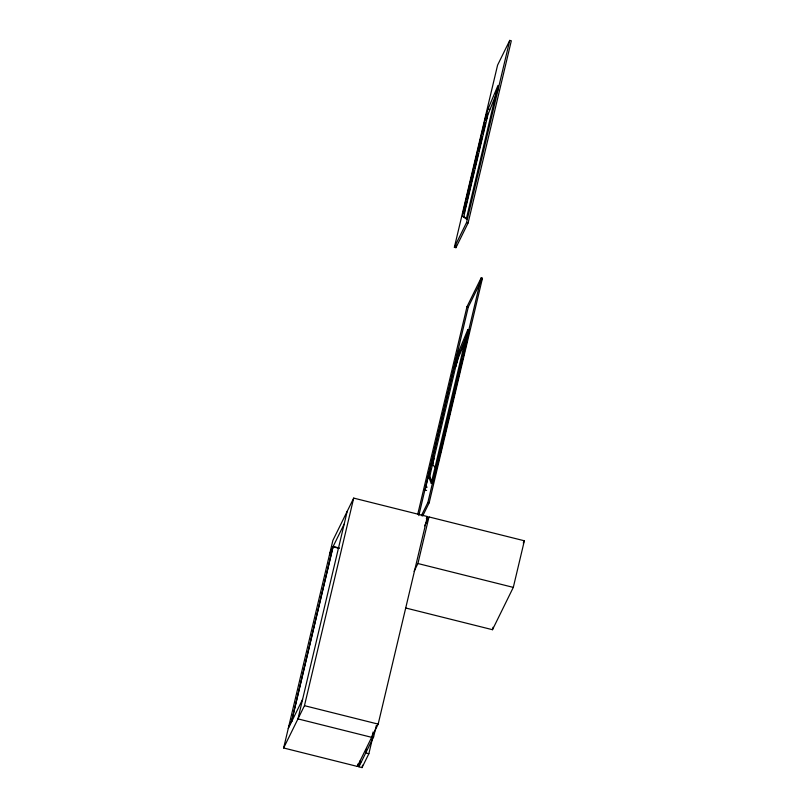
<?xml version="1.0" encoding="UTF-8"?>
<svg xmlns="http://www.w3.org/2000/svg" width="808" height="808" viewBox="0 0 808 808"><rect width="100%" height="100%" fill="white"/><g stroke="black" fill="none" stroke-linecap="round" stroke-linejoin="round"><path stroke-width="1.21" d="M429.947 477.134L428.644 476.811L431.25 483.245L467.802 329.674L457.772 353.843L456.055 359.611L455.419 362.216L456.712 362.539L431.452 469.044A10.847 0.556 -76 0 0 429.957 477.084L432.654 483.406M468.761 332.714L469.125 330.674L467.822 330.341M468.014 336.502L468.256 334.26M468.559 333.643L467.822 336.835M463.721 209.524L462.752 214.201A13.938 0.717 -76 0 0 462.59 216.342L466.307 218.958L497.991 85.436L488.072 108.939L485.881 116.18L463.721 209.524L465.287 209.918L464.317 214.585A13.938 0.717 -76 0 0 464.146 216.736L466.812 218.847M433.987 458.348L433.017 463.024A13.938 0.717 -76 0 0 432.856 465.166M459.601 351.399L458.298 351.076L456.853 356.146L425.614 487.881L425.23 490.204L426.614 490.426M283.638 747.986L332.886 540.411L353.702 498.102L427.412 516.534L378.164 724.12L357.348 766.428L283.638 747.986L304.464 705.677L353.702 498.102M291.375 722.19L332.977 546.804L339.087 548.339M291.536 721.847L333.149 546.46L339.259 547.996M347.208 511.312L297.96 718.888L371.67 737.33M454.379 247.288L497.587 65.125L509.757 40.4L511.323 40.794L468.105 222.947L455.934 247.682L454.379 247.288L466.539 222.564L509.757 40.4M455.934 247.682L456.52 245.238M464.055 213.443L466.953 201.222M467.539 198.778L471.014 184.103M471.599 181.659L474.205 170.66M474.791 168.216L478.265 153.54M478.851 151.096L482.326 136.421M482.911 133.977L485.517 122.978M486.103 120.533L487.84 113.201M465.287 209.918L487.921 114.766L498.354 88.567M357.348 766.428L357.924 763.994M417.797 514.039L466.984 306.697L481.144 277.932L482.447 278.255L429.179 502.778L422.645 516.059M372.599 737.977L368.862 753.712L362.034 767.6L358.904 766.822L360.348 760.762M418.807 515.595L468.286 307.02L482.447 278.255M362.034 767.6L362.6 765.176M366.6 749.299L365.741 752.935L368.862 753.712M373.134 731.967L372.044 736.563L373.599 736.957L376.326 725.463M421.342 515.726L427.876 502.455L481.144 277.932M437.31 465.448L438.471 460.54M439.047 458.096L440.794 450.743M441.38 448.299L443.996 437.269M444.572 434.825L445.733 429.927M446.319 427.472L448.056 420.12M448.642 417.675L449.804 412.777M450.379 410.323L452.995 399.304M453.581 396.849L455.328 389.506M455.904 387.052L457.065 382.154M457.651 379.699L459.388 372.357M459.974 369.902L462.59 358.883M463.166 356.429L464.327 351.531M464.913 349.076L466.66 341.734M467.236 339.279L468.337 334.653L467.034 334.32M439.976 454.965L443.451 440.33M444.026 437.896L447.501 423.261M448.076 420.827L450.682 409.858M451.258 407.414L454.722 392.789M455.308 390.355L458.772 375.72M459.358 373.286L460.51 368.408M461.085 365.974L462.822 358.661M463.398 356.217L464.56 351.339M465.135 348.904L466.873 341.592M414.08 571.317L417.918 563.53L428.977 516.928L524.362 540.784L513.302 587.386L492.486 629.705L405.656 607.98M492.486 629.705L493.062 627.25M456.712 362.539L458.944 354.51L468.418 331.522M438.289 462.024L438.825 459.833M455.712 366.771L458.338 357.762L467.539 335.845M434.482 477.276L433.926 479.376M437.279 465.751L437.754 464.044M433.401 481.204L432.967 482.598M329.866 553.116L344.188 524.018M329.512 554.641L332.613 548.329M288.628 726.978L291.728 720.665M288.264 728.503L302.586 699.405M426.331 518.736L427.412 516.534M424.594 525.836L428.977 516.928M358.904 766.822L373.599 736.957M523.261 543.016L524.362 540.784M488.072 108.939L489.628 109.332M485.446 117.948L487.012 118.332M462.59 216.342L464.146 216.736M466.539 222.564L468.105 222.947M466.984 306.697L468.286 307.02M467.802 329.674L469.155 330.058M467.711 329.785L469.165 330.28M467.741 330.886L469.044 331.219M467.62 331.583L468.913 331.906M457.772 353.843L459.065 354.177M435.421 467.569L436.724 467.893L435.007 475.124L433.714 474.801M431.452 469.044L430.149 468.721A10.847 0.556 -76 0 0 428.654 476.76M431.189 483.234L432.492 483.558M425.856 486.82L427.159 487.143M427.876 502.455L429.179 502.778M417.918 563.53L513.302 587.386M304.464 705.677L378.164 724.12M359.873 761.298L361.439 761.681M432.856 465.166L435.512 467.276"/></g></svg>
